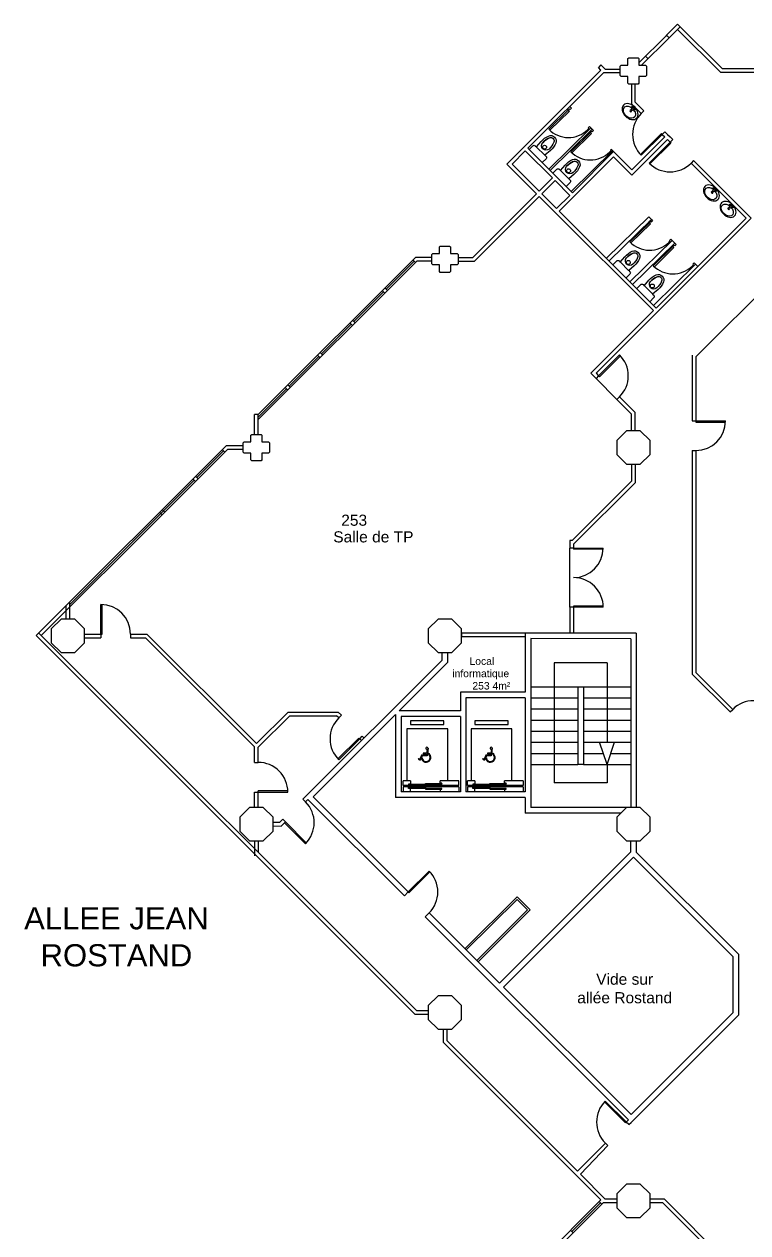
# Model space of a CAD drawing. Header units: metres. Extents: x 492 to 631, y -916 to -790.
# Drawn here: x 572.02 to 591.56, y -858.02 to -825.36 of the extents above; entities that cross this region are included whole.
import ezdxf

# ---------------------------------------------------------------- set-up
doc = ezdxf.new("R2010")
doc.units = ezdxf.units.M
doc.linetypes.add('CONTINU', pattern=[0])
for name, color, linetype in [('_numérotation salles', 8, 'Continuous'), ('Désignation', 8, 'CONTINU'), ('GEX_VOL_Archi', 8, 'Continuous')]:
    doc.layers.add(name, color=color, linetype=linetype)
doc.styles.add('G100TXT-droit', font='swissl.ttf', dxfattribs={"height": 0.2})
doc.styles.get("Standard").update_dxf_attribs({"font": 'swissl.ttf'})

msp = doc.modelspace()

# ---------------------------------------------------------------- linework, layer by layer
at = {"layer": 'GEX_VOL_Archi', "color": 7}
for p, q in [((589.36, -825.655), (589.658, -825.356)), ((589.431, -825.725), (589.729, -825.427)), ((589.658, -825.356), (590.869, -826.566)), ((588.617, -826.398), (589.339, -825.676)), ((588.688, -826.468), (589.431, -825.725)), ((589.36, -825.655), (589.339, -825.676)), ((589.36, -825.655), (589.431, -825.725)), ((589.658, -825.497), (590.828, -826.666)), ((588.794, -826.22), (588.865, -826.291)), ((587.59, -826.597), (585.05, -829.137)), ((587.661, -826.668), (585.618, -828.71)), ((587.59, -826.456), (587.52, -826.527)), ((587.59, -826.597), (587.52, -826.527)), ((587.702, -826.568), (587.59, -826.456)), ((588.112, -826.668), (587.661, -826.668)), ((587.702, -826.568), (588.112, -826.568)), ((596.246, -826.666), (590.828, -826.666)), ((596.011, -826.566), (590.869, -826.566)), ((588.417, -826.973), (588.417, -827.506)), ((588.517, -827.465), (588.517, -826.973)), ((586.181, -828.198), (586.709, -827.679)), ((586.737, -827.708), (586.21, -828.225)), ((586.709, -827.679), (586.68, -827.649)), ((586.745, -827.644), (586.709, -827.679)), ((586.709, -827.679), (586.737, -827.708)), ((586.759, -827.659), (586.745, -827.644)), ((586.75, -827.578), (586.795, -827.624)), ((586.795, -827.624), (586.759, -827.659)), ((588.428, -827.638), (588.383, -827.592)), ((588.459, -827.607), (588.405, -827.661)), ((588.417, -827.506), (588.679, -827.769)), ((588.417, -827.591), (588.434, -827.573)), ((588.446, -827.62), (588.417, -827.591)), ((588.434, -827.573), (588.521, -827.66)), ((588.487, -827.635), (588.434, -827.689)), ((588.503, -827.712), (588.457, -827.666)), ((588.487, -827.635), (588.459, -827.607)), ((588.504, -827.677), (588.475, -827.648)), ((588.521, -827.66), (588.504, -827.677)), ((588.517, -827.465), (588.75, -827.698)), ((588.75, -827.698), (588.679, -827.769)), ((586.183, -829.275), (587.321, -828.158)), ((586.218, -829.311), (587.356, -828.194)), ((586.777, -828.804), (587.305, -828.286)), ((587.333, -828.314), (586.806, -828.832)), ((587.263, -828.173), (587.228, -828.208)), ((587.228, -828.208), (587.249, -828.229)), ((587.285, -828.123), (587.249, -828.158)), ((587.249, -828.158), (587.263, -828.173)), ((587.32, -828.159), (587.249, -828.229)), ((587.284, -828.264), (587.356, -828.194)), ((587.305, -828.286), (587.284, -828.264)), ((587.285, -828.123), (587.32, -828.159)), ((587.285, -828.123), (587.32, -828.159)), ((587.285, -828.124), (587.356, -828.194)), ((587.341, -828.251), (587.305, -828.286)), ((587.305, -828.286), (587.333, -828.314)), ((587.355, -828.265), (587.341, -828.251)), ((587.391, -828.23), (587.355, -828.265)), ((587.356, -828.194), (587.391, -828.23)), ((589.224, -828.313), (588.658, -828.879)), ((589.245, -828.335), (588.679, -828.9)), ((589.245, -828.335), (589.224, -828.313)), ((589.315, -828.264), (589.245, -828.335)), ((589.245, -828.335), (589.315, -828.405)), ((589.386, -828.335), (589.315, -828.264)), ((589.386, -828.335), (589.457, -828.405)), ((586.819, -829.911), (585.618, -828.71)), ((585.853, -828.676), (586.074, -828.895)), ((589.315, -828.405), (588.426, -829.295)), ((589.386, -828.476), (588.426, -829.436)), ((589.457, -828.547), (588.891, -829.112)), ((589.478, -828.568), (588.912, -829.134)), ((589.386, -828.476), (589.457, -828.547)), ((589.457, -828.405), (589.528, -828.476)), ((589.528, -828.476), (589.457, -828.547)), ((589.457, -828.547), (589.478, -828.568)), ((585.548, -828.781), (585.192, -829.137)), ((586.279, -829.513), (585.548, -828.781)), ((587.931, -828.941), (586.463, -830.409)), ((586.783, -829.876), (587.906, -828.775)), ((587.931, -828.799), (586.819, -829.911)), ((587.859, -828.779), (587.823, -828.814)), ((587.823, -828.814), (587.844, -828.835)), ((587.906, -828.775), (587.844, -828.835)), ((587.871, -828.739), (587.845, -828.765)), ((587.845, -828.765), (587.859, -828.779)), ((587.871, -828.739), (588.426, -829.295)), ((587.931, -828.941), (588.426, -829.436)), ((590.093, -829.042), (590.022, -829.112)), ((590.093, -829.042), (591.65, -830.599)), ((585.852, -829.939), (585.05, -829.137)), ((585.192, -829.137), (585.923, -829.869)), ((586.5, -829.315), (586.72, -829.533)), ((590.022, -829.112), (591.509, -830.599)), ((585.923, -829.869), (586.279, -829.513)), ((585.994, -829.939), (586.35, -829.583)), ((586.748, -829.982), (586.35, -829.583)), ((584.132, -831.659), (585.852, -829.939)), ((584.174, -831.759), (585.923, -830.01)), ((585.923, -830.01), (586.322, -830.409)), ((585.994, -829.939), (586.392, -830.338)), ((586.748, -829.982), (586.392, -830.338)), ((590.625, -829.837), (590.579, -829.792)), ((590.656, -829.806), (590.602, -829.86)), ((590.614, -829.79), (590.631, -829.773)), ((590.643, -829.819), (590.614, -829.79)), ((590.684, -829.835), (590.63, -829.889)), ((590.631, -829.773), (590.718, -829.859)), ((590.699, -829.911), (590.653, -829.866)), ((590.684, -829.835), (590.656, -829.806)), ((590.701, -829.876), (590.671, -829.847)), ((590.718, -829.859), (590.701, -829.876)), ((591.072, -830.282), (591.026, -830.236)), ((591.103, -830.251), (591.049, -830.305)), ((591.061, -830.234), (591.078, -830.217)), ((591.09, -830.264), (591.061, -830.234)), ((591.078, -830.217), (591.165, -830.304)), ((591.131, -830.279), (591.078, -830.333)), ((591.146, -830.356), (591.101, -830.31)), ((591.131, -830.279), (591.103, -830.251)), ((591.148, -830.321), (591.119, -830.292)), ((591.165, -830.304), (591.148, -830.321)), ((589.01, -833.097), (586.322, -830.409)), ((589.081, -833.027), (586.463, -830.409)), ((591.65, -830.599), (587.457, -834.791)), ((587.737, -831.683), (588.881, -830.561)), ((587.808, -831.754), (588.951, -830.632)), ((588.88, -830.702), (588.951, -830.632)), ((588.951, -830.632), (588.881, -830.561)), ((588.936, -830.689), (588.901, -830.724)), ((588.95, -830.703), (588.936, -830.689)), ((588.951, -830.632), (588.942, -830.641)), ((588.986, -830.668), (588.95, -830.703)), ((588.951, -830.632), (588.986, -830.668)), ((591.509, -830.599), (589.081, -833.027)), ((588.372, -831.242), (588.901, -830.724)), ((588.929, -830.752), (588.401, -831.27)), ((588.901, -830.724), (588.88, -830.702)), ((588.901, -830.724), (588.929, -830.752)), ((588.373, -832.319), (589.511, -831.203)), ((588.444, -832.39), (589.582, -831.274)), ((589.455, -831.217), (589.419, -831.252)), ((589.419, -831.252), (589.44, -831.273)), ((589.511, -831.203), (589.44, -831.273)), ((589.476, -831.168), (589.441, -831.203)), ((589.441, -831.203), (589.455, -831.217)), ((589.476, -831.168), (589.511, -831.203)), ((589.476, -831.168), (589.511, -831.203)), ((589.511, -831.203), (589.582, -831.274)), ((589.511, -831.344), (589.582, -831.274)), ((589.568, -831.33), (589.532, -831.365)), ((589.582, -831.345), (589.568, -831.33)), ((589.582, -831.274), (589.617, -831.31)), ((589.617, -831.31), (589.582, -831.345)), ((582.581, -831.658), (578.337, -835.902)), ((583.022, -831.658), (582.581, -831.658)), ((583.732, -831.659), (584.132, -831.659)), ((589.004, -831.883), (589.532, -831.365)), ((589.56, -831.394), (589.032, -831.911)), ((589.532, -831.365), (589.511, -831.344)), ((589.532, -831.365), (589.56, -831.394)), ((582.622, -831.758), (578.337, -836.043)), ((581.791, -832.519), (582.545, -831.764)), ((582.51, -831.729), (582.581, -831.8)), ((583.022, -831.758), (582.622, -831.758)), ((583.732, -831.759), (584.174, -831.759)), ((588.115, -831.792), (588.335, -832.01)), ((589.01, -832.956), (590.142, -831.845)), ((590.086, -831.859), (590.05, -831.894)), ((590.05, -831.894), (590.071, -831.915)), ((590.142, -831.845), (590.071, -831.915)), ((590.107, -831.809), (590.072, -831.844)), ((590.072, -831.844), (590.086, -831.859)), ((590.107, -831.809), (590.142, -831.845)), ((590.107, -831.809), (590.142, -831.845)), ((590.142, -831.845), (590.203, -831.905)), ((592.742, -831.758), (590.152, -834.347)), ((580.917, -833.393), (581.72, -832.59)), ((581.755, -832.625), (581.685, -832.554)), ((581.826, -832.554), (581.755, -832.483)), ((588.762, -832.43), (588.982, -832.648)), ((589.01, -833.097), (587.316, -834.791)), ((580.042, -834.267), (580.846, -833.464)), ((580.881, -833.499), (580.81, -833.428)), ((580.952, -833.428), (580.881, -833.358)), ((580.007, -834.232), (580.078, -834.303)), ((579.168, -835.141), (579.972, -834.338)), ((579.936, -834.302), (580.007, -834.373)), ((587.528, -834.862), (588.093, -834.296)), ((587.549, -834.883), (588.115, -834.318)), ((590.052, -834.306), (590.052, -836.078)), ((590.152, -834.347), (590.152, -836.078)), ((587.316, -834.791), (587.457, -834.933)), ((587.457, -834.791), (587.528, -834.862)), ((587.528, -834.862), (587.457, -834.933)), ((588.023, -835.498), (587.457, -834.933)), ((587.528, -834.862), (587.549, -834.883)), ((578.337, -835.973), (579.098, -835.212)), ((579.062, -835.177), (579.133, -835.247)), ((579.133, -835.106), (579.204, -835.177)), ((588.093, -835.428), (588.023, -835.498)), ((588.023, -835.498), (588.417, -835.893)), ((588.093, -835.428), (588.517, -835.852)), ((578.237, -836.443), (578.237, -835.902)), ((578.337, -835.902), (578.237, -835.902)), ((578.337, -836.443), (578.337, -835.902)), ((588.417, -836.351), (588.417, -835.893)), ((588.517, -836.351), (588.517, -835.852)), ((590.052, -836.078), (590.152, -836.078)), ((590.152, -836.078), (590.952, -836.078)), ((590.152, -836.078), (590.152, -836.108)), ((590.152, -836.108), (590.952, -836.108)), ((577.468, -836.748), (572.337, -841.879)), ((575.743, -838.615), (577.51, -836.848)), ((576.679, -837.607), (577.399, -836.888)), ((577.434, -836.923), (577.364, -836.852)), ((577.932, -836.748), (577.468, -836.748)), ((577.932, -836.848), (577.51, -836.848)), ((590.052, -836.878), (590.051, -842.919)), ((590.052, -836.878), (590.152, -836.878)), ((590.152, -836.878), (590.151, -842.878)), ((588.417, -837.248), (588.417, -837.708)), ((588.517, -837.248), (588.517, -837.75)), ((573.247, -841.04), (576.609, -837.678)), ((576.644, -837.713), (576.573, -837.643)), ((576.715, -837.643), (576.644, -837.572)), ((586.811, -839.314), (588.417, -837.708)), ((586.852, -839.414), (588.517, -837.75)), ((575.813, -838.544), (575.743, -838.473)), ((575.813, -838.544), (572.478, -841.879)), ((575.743, -838.615), (575.672, -838.544)), ((586.811, -839.314), (586.752, -839.314)), ((586.752, -839.314), (586.752, -839.514)), ((586.852, -839.414), (586.852, -839.514)), ((586.852, -839.514), (586.752, -839.514)), ((586.752, -841.114), (586.752, -839.514)), ((586.852, -839.514), (586.852, -839.544)), ((586.852, -839.514), (587.652, -839.514)), ((587.652, -839.544), (586.852, -839.544)), ((573.147, -841.438), (573.147, -841.069)), ((573.247, -841.438), (573.247, -840.969)), ((574.088, -841.838), (574.088, -841.038)), ((574.118, -841.838), (574.118, -841.038)), ((586.852, -841.114), (586.752, -841.114)), ((586.752, -841.114), (586.752, -841.814)), ((587.652, -841.084), (586.852, -841.084)), ((586.852, -841.084), (586.852, -841.114)), ((586.852, -841.114), (586.852, -841.814)), ((587.652, -841.114), (586.852, -841.114)), ((572.337, -841.879), (578.237, -847.78)), ((572.407, -841.809), (582.617, -852.018)), ((573.647, -841.838), (574.088, -841.838)), ((573.647, -841.938), (574.088, -841.938)), ((574.088, -841.838), (574.088, -841.938)), ((574.088, -841.838), (574.118, -841.838)), ((574.888, -841.838), (574.888, -841.938)), ((574.888, -841.838), (575.33, -841.838)), ((574.888, -841.938), (575.288, -841.938)), ((578.237, -844.887), (575.288, -841.938)), ((578.292, -844.8), (575.33, -841.838)), ((585.543, -841.813), (583.827, -841.813)), ((583.827, -841.813), (583.827, -841.913)), ((585.543, -841.913), (583.827, -841.913)), ((585.543, -841.813), (585.543, -843.413)), ((588.543, -841.814), (585.543, -841.813)), ((585.693, -841.963), (585.693, -846.53)), ((588.393, -841.964), (585.693, -841.963)), ((588.393, -841.964), (588.393, -846.53)), ((588.543, -841.814), (588.543, -846.528)), ((583.302, -842.541), (583.302, -842.338)), ((583.452, -842.603), (583.452, -842.338)), ((579.542, -846.302), (583.302, -842.541)), ((582.142, -843.913), (583.452, -842.603)), ((586.331, -842.614), (586.33, -845.864)), ((587.756, -842.614), (586.331, -842.614)), ((587.756, -842.614), (587.755, -844.764)), ((591.077, -843.945), (590.051, -842.919)), ((591.148, -843.875), (590.151, -842.878)), ((583.793, -843.413), (583.793, -843.913)), ((585.543, -843.413), (583.793, -843.413)), ((585.693, -843.263), (586.968, -843.264)), ((586.968, -843.264), (586.968, -845.364)), ((586.968, -843.264), (587.118, -843.264)), ((587.118, -843.264), (587.118, -845.364)), ((587.118, -843.264), (588.393, -843.264)), ((583.943, -843.563), (583.943, -846.102)), ((585.543, -843.563), (583.943, -843.563)), ((585.543, -843.563), (585.543, -846.102)), ((585.693, -843.563), (586.968, -843.564)), ((587.118, -843.564), (588.393, -843.564)), ((578.292, -844.8), (579.145, -843.947)), ((578.337, -844.896), (579.187, -844.047)), ((579.145, -843.947), (580.493, -843.947)), ((579.187, -844.047), (580.452, -844.047)), ((579.815, -846.24), (582.043, -844.012)), ((580.51, -844.105), (580.452, -844.047)), ((580.58, -844.034), (580.493, -843.947)), ((580.51, -844.105), (580.58, -844.034)), ((582.043, -844.012), (582.043, -846.252)), ((583.793, -843.913), (582.142, -843.913)), ((583.793, -844.063), (582.193, -844.063)), ((582.193, -844.063), (582.193, -846.102)), ((583.793, -844.063), (583.793, -846.102)), ((585.693, -843.863), (586.968, -843.864)), ((587.118, -843.864), (588.393, -843.864)), ((591.077, -843.945), (591.148, -843.875)), ((583.451, -844.402), (582.351, -844.402)), ((582.351, -844.402), (582.351, -845.802)), ((583.351, -844.181), (582.451, -844.181)), ((582.451, -844.281), (583.351, -844.281)), ((583.451, -845.802), (583.451, -844.402)), ((585.186, -844.402), (584.086, -844.402)), ((584.086, -844.402), (584.086, -845.802)), ((585.086, -844.181), (584.186, -844.181)), ((584.186, -844.281), (585.086, -844.281)), ((585.186, -845.802), (585.186, -844.402)), ((585.693, -844.163), (586.968, -844.164)), ((587.118, -844.164), (588.393, -844.164)), ((581.054, -844.649), (580.489, -845.214)), ((581.075, -844.67), (580.509, -845.236)), ((581.054, -844.649), (581.075, -844.67)), ((581.075, -844.67), (581.146, -844.6)), ((581.075, -844.67), (581.124, -844.719)), ((581.146, -844.6), (581.195, -844.649)), ((585.693, -844.463), (586.968, -844.464)), ((587.118, -844.464), (588.393, -844.464)), ((578.237, -845.308), (578.237, -844.887)), ((578.337, -845.308), (578.337, -844.896)), ((582.792, -845.055), (582.792, -845.075)), ((582.883, -845.055), (582.792, -845.055)), ((582.895, -844.957), (582.883, -845.055)), ((582.92, -844.927), (582.893, -845.132)), ((582.922, -845.059), (582.92, -845.08)), ((584.528, -845.055), (584.528, -845.075)), ((584.618, -845.055), (584.528, -845.055)), ((584.631, -844.957), (584.618, -845.055)), ((584.655, -844.927), (584.628, -845.132)), ((584.658, -845.059), (584.655, -845.08)), ((585.693, -844.763), (586.968, -844.764)), ((587.118, -844.764), (588.393, -844.764)), ((587.755, -845.364), (587.555, -844.764)), ((587.755, -845.364), (587.956, -844.764)), ((578.237, -845.308), (578.337, -845.308)), ((582.661, -845.205), (582.652, -845.223)), ((582.652, -845.223), (582.706, -845.249)), ((582.661, -845.205), (582.697, -845.222)), ((582.748, -845.112), (582.697, -845.222)), ((582.761, -845.132), (582.706, -845.249)), ((582.76, -845.181), (582.745, -845.213)), ((582.875, -845.112), (582.748, -845.112)), ((582.893, -845.132), (582.761, -845.132)), ((582.88, -845.075), (582.792, -845.075)), ((582.88, -845.075), (582.875, -845.112)), ((584.396, -845.205), (584.387, -845.223)), ((584.387, -845.223), (584.442, -845.249)), ((584.396, -845.205), (584.432, -845.222)), ((584.484, -845.112), (584.432, -845.222)), ((584.496, -845.132), (584.442, -845.249)), ((584.495, -845.181), (584.481, -845.213)), ((584.61, -845.112), (584.484, -845.112)), ((584.628, -845.132), (584.496, -845.132)), ((584.615, -845.075), (584.528, -845.075)), ((584.615, -845.075), (584.61, -845.112)), ((585.693, -845.063), (586.968, -845.064)), ((585.693, -845.363), (586.968, -845.364)), ((587.118, -845.364), (586.968, -845.364)), ((587.118, -845.064), (587.65, -845.064)), ((587.118, -845.364), (588.393, -845.364)), ((587.755, -845.364), (587.755, -845.864)), ((587.861, -845.064), (588.393, -845.064)), ((582.251, -845.932), (582.251, -845.802)), ((582.447, -845.802), (582.251, -845.802)), ((583.751, -845.932), (582.251, -845.932)), ((583.751, -845.972), (582.251, -845.972)), ((582.251, -845.972), (582.251, -846.102)), ((583.751, -845.802), (583.252, -845.802)), ((583.751, -845.932), (583.751, -845.802)), ((583.751, -845.972), (583.751, -846.102)), ((583.986, -845.932), (583.986, -845.802)), ((584.183, -845.802), (583.986, -845.802)), ((585.486, -845.932), (583.986, -845.932)), ((585.486, -845.972), (583.986, -845.972)), ((583.986, -845.972), (583.986, -846.102)), ((585.486, -845.802), (584.988, -845.802)), ((585.486, -845.802), (585.486, -845.932)), ((585.486, -845.972), (585.486, -846.102)), ((587.755, -845.864), (586.33, -845.864)), ((578.237, -846.528), (578.237, -846.108)), ((578.237, -846.108), (578.337, -846.108)), ((579.137, -846.078), (578.337, -846.078)), ((578.337, -846.108), (578.337, -846.078)), ((578.337, -846.528), (578.337, -846.108)), ((578.337, -846.108), (579.137, -846.108)), ((579.612, -846.372), (579.542, -846.302)), ((579.612, -846.372), (579.674, -846.311)), ((579.674, -846.311), (582.281, -848.917)), ((579.815, -846.24), (582.385, -848.809)), ((585.543, -846.252), (582.043, -846.252)), ((582.447, -846.102), (582.193, -846.102)), ((583.793, -846.102), (582.193, -846.102)), ((583.793, -846.102), (583.252, -846.102)), ((584.183, -846.102), (583.943, -846.102)), ((585.543, -846.102), (583.943, -846.102)), ((585.543, -846.102), (584.988, -846.102)), ((585.543, -846.252), (585.543, -846.68)), ((588.129, -846.68), (585.543, -846.68)), ((588.281, -846.528), (585.693, -846.53)), ((578.736, -846.926), (578.917, -846.927)), ((578.997, -846.846), (578.917, -846.927)), ((579.047, -846.938), (578.958, -847.027)), ((579.069, -846.918), (578.997, -846.846)), ((579.047, -846.939), (579.069, -846.918)), ((579.047, -846.939), (579.611, -847.506)), ((579.632, -847.485), (579.069, -846.918)), ((578.736, -847.026), (578.958, -847.027)), ((578.237, -847.428), (578.237, -847.833)), ((578.337, -847.428), (578.337, -847.738)), ((588.392, -847.428), (588.392, -847.734)), ((588.542, -847.428), (588.542, -847.734)), ((578.237, -847.78), (582.576, -852.118)), ((588.392, -847.734), (584.851, -851.275)), ((588.467, -847.871), (584.957, -851.381)), ((588.467, -847.871), (591.162, -850.566)), ((588.542, -847.734), (591.312, -850.504)), ((582.385, -848.809), (582.95, -848.243)), ((582.406, -848.83), (582.971, -848.265)), ((582.281, -848.917), (582.385, -848.809)), ((582.385, -848.809), (582.406, -848.83)), ((585.327, -848.939), (583.917, -850.342)), ((585.68, -849.293), (585.327, -848.939)), ((585.327, -849.01), (583.953, -850.377)), ((585.609, -849.293), (584.236, -850.66)), ((585.68, -849.293), (584.271, -850.695)), ((585.609, -849.293), (585.327, -849.01)), ((582.846, -849.483), (582.95, -849.375)), ((582.846, -849.483), (588.331, -854.967)), ((582.95, -849.375), (584.851, -851.275)), ((591.162, -852.068), (591.162, -850.566)), ((591.312, -852.13), (591.312, -850.504)), ((584.957, -851.381), (588.402, -854.826)), ((582.927, -852.118), (582.576, -852.118)), ((582.927, -852.018), (582.617, -852.018)), ((591.159, -852.068), (588.402, -854.826)), ((591.312, -852.13), (588.405, -855.038)), ((583.327, -852.518), (583.327, -852.87)), ((583.427, -852.518), (583.427, -852.828)), ((583.327, -852.87), (587.589, -857.131)), ((583.427, -852.828), (586.956, -856.358)), ((587.683, -854.484), (588.25, -855.047)), ((588.271, -855.026), (587.704, -854.462)), ((588.271, -855.026), (588.25, -855.047)), ((588.272, -855.027), (588.331, -854.967)), ((588.343, -855.097), (588.272, -855.027)), ((588.343, -855.097), (588.402, -855.038)), ((586.956, -856.358), (587.71, -855.596)), ((587.037, -856.438), (587.78, -855.666)), ((587.78, -855.666), (587.71, -855.596)), ((587.037, -856.438), (587.707, -857.108)), ((583.327, -861.393), (587.589, -857.131)), ((588.017, -857.108), (587.707, -857.108)), ((588.921, -857.103), (589.295, -857.103)), ((591.309, -859.119), (589.295, -857.103)), ((583.427, -861.434), (587.653, -857.208)), ((586.804, -857.986), (587.576, -857.214)), ((587.541, -857.179), (587.612, -857.25)), ((587.541, -857.179), (587.612, -857.25)), ((588.017, -857.208), (587.653, -857.208)), ((588.919, -857.203), (589.254, -857.203)), ((591.209, -859.16), (589.254, -857.203)), ((586.769, -857.951), (586.84, -858.022))]:
    msp.add_line(p, q, dxfattribs=at)
at = {"layer": 'GEX_VOL_Archi', "color": 7, "ltscale": 2}
msp.add_line((588.951, -830.632), (588.881, -830.561), dxfattribs=at)
at = {"layer": 'GEX_VOL_Archi', "color": 7, "flags": 128}
for points in [[(588.137, -826.468), (588.317, -826.468), (588.317, -826.288), (588.342, -826.263), (588.592, -826.263), (588.617, -826.288), (588.617, -826.468), (588.797, -826.468), (588.822, -826.493), (588.822, -826.743), (588.797, -826.768), (588.617, -826.768), (588.617, -826.948), (588.592, -826.973), (588.342, -826.973), (588.317, -826.948), (588.317, -826.768), (588.137, -826.768), (588.112, -826.743), (588.112, -826.493)], [(583.047, -831.558), (583.227, -831.558), (583.227, -831.378), (583.252, -831.353), (583.502, -831.353), (583.527, -831.378), (583.527, -831.558), (583.707, -831.558), (583.732, -831.583), (583.732, -831.833), (583.707, -831.858), (583.527, -831.858), (583.527, -832.038), (583.502, -832.063), (583.252, -832.063), (583.227, -832.038), (583.227, -831.858), (583.047, -831.858), (583.022, -831.833), (583.022, -831.583)], [(577.957, -836.648), (578.137, -836.648), (578.137, -836.468), (578.162, -836.443), (578.412, -836.443), (578.437, -836.468), (578.437, -836.648), (578.617, -836.648), (578.642, -836.673), (578.642, -836.923), (578.617, -836.948), (578.437, -836.948), (578.437, -837.128), (578.412, -837.153), (578.162, -837.153), (578.137, -837.128), (578.137, -836.948), (577.957, -836.948), (577.932, -836.923), (577.932, -836.673)], [(588.917, -836.612), (588.653, -836.348), (588.281, -836.348), (588.017, -836.612), (588.017, -836.985), (588.281, -837.248), (588.653, -837.248), (588.917, -836.985)], [(573.647, -841.702), (573.383, -841.438), (573.011, -841.438), (572.747, -841.702), (572.747, -842.075), (573.011, -842.338), (573.383, -842.338), (573.647, -842.075)], [(583.827, -841.702), (583.563, -841.438), (583.191, -841.438), (582.927, -841.702), (582.927, -842.075), (583.191, -842.338), (583.563, -842.338), (583.827, -842.075)], [(578.737, -846.792), (578.473, -846.528), (578.101, -846.528), (577.837, -846.792), (577.837, -847.165), (578.101, -847.428), (578.473, -847.428), (578.737, -847.165)], [(588.917, -846.792), (588.653, -846.528), (588.281, -846.528), (588.017, -846.792), (588.017, -847.165), (588.281, -847.428), (588.653, -847.428), (588.917, -847.165)], [(583.827, -851.882), (583.563, -851.618), (583.191, -851.618), (582.927, -851.882), (582.927, -852.255), (583.191, -852.518), (583.563, -852.518), (583.827, -852.255)], [(588.917, -856.972), (588.653, -856.708), (588.281, -856.708), (588.017, -856.972), (588.017, -857.345), (588.281, -857.608), (588.653, -857.608), (588.917, -857.345)]]:
    msp.add_lwpolyline(points, close=True, dxfattribs=at)
at = {"layer": 'GEX_VOL_Archi', "color": 7}
for points in [[(585.652, -828.744), (585.755, -828.641, -0.414305), (585.817, -828.641), (585.85, -828.673), (585.976, -828.524, -0.112694), (586.175, -828.379, -0.675246), (586.369, -828.57, -0.112694), (586.225, -828.771), (586.077, -828.898), (586.11, -828.93, -0.414214), (586.11, -828.993)], [(586.318, -828.549, -0.112694), (586.189, -828.73, -0.936159), (586.017, -828.56, -0.112694), (586.197, -828.429, -0.675246), (586.318, -828.549)], [(586.295, -829.387), (586.402, -829.279, -0.414305), (586.464, -829.279), (586.497, -829.311), (586.623, -829.163, -0.112694), (586.822, -829.017, -0.675246), (587.015, -829.209, -0.112694), (586.871, -829.409), (586.724, -829.537), (586.756, -829.569, -0.414214), (586.757, -829.631)], [(586.965, -829.188, -0.112694), (586.836, -829.368, -0.936159), (586.664, -829.198, -0.112694), (586.844, -829.067, -0.675246), (586.965, -829.188)], [(587.914, -831.86), (588.016, -831.756, -0.414305), (588.079, -831.756), (588.112, -831.788), (588.238, -831.64, -0.112694), (588.437, -831.494, -0.675246), (588.63, -831.686, -0.112694), (588.486, -831.886), (588.339, -832.014), (588.371, -832.046, -0.414214), (588.371, -832.108)], [(588.58, -831.665, -0.112694), (588.45, -831.845, -0.936159), (588.279, -831.675, -0.112694), (588.459, -831.544, -0.675246), (588.58, -831.665)], [(588.556, -832.502), (588.663, -832.395, -0.414305), (588.726, -832.394), (588.758, -832.427), (588.885, -832.278, -0.112694), (589.084, -832.133, -0.675246), (589.277, -832.324, -0.112694), (589.133, -832.525), (588.986, -832.652), (589.018, -832.684, -0.414214), (589.018, -832.747)], [(589.227, -832.303, -0.112694), (589.097, -832.484, -0.936159), (588.926, -832.314, -0.112694), (589.105, -832.182, -0.675246), (589.227, -832.303)]]:
    msp.add_lwpolyline(points, format="xyb", dxfattribs=at)
for points in [[(586.11, -828.993), (586.006, -829.098)], [(586.757, -829.631), (586.648, -829.741)], [(588.371, -832.108), (588.267, -832.213)], [(589.018, -832.747), (588.91, -832.856)], [(582.451, -844.181), (582.451, -844.281)], [(583.351, -844.281), (583.351, -844.181)], [(584.186, -844.181), (584.186, -844.281)], [(585.086, -844.281), (585.086, -844.181)], [(582.447, -845.893), (582.397, -845.893)], [(582.397, -845.893), (582.397, -845.932)], [(582.397, -846.011), (582.397, -845.972)], [(582.447, -846.011), (582.397, -846.011)], [(582.447, -845.802), (582.447, -845.893)], [(582.447, -846.102), (582.447, -846.011)], [(583.252, -845.868), (583.252, -845.802)], [(583.297, -845.868), (583.252, -845.868)], [(583.297, -846.036), (583.252, -846.036)], [(583.252, -846.036), (583.252, -846.102)], [(584.183, -845.893), (584.133, -845.893)], [(584.133, -845.893), (584.133, -845.932)], [(584.133, -846.011), (584.133, -845.972)], [(584.183, -846.011), (584.133, -846.011)], [(584.183, -845.802), (584.183, -845.893)], [(584.183, -846.102), (584.183, -846.011)], [(584.988, -845.868), (584.988, -845.802)], [(585.033, -845.868), (584.988, -845.868)], [(585.033, -846.036), (584.988, -846.036)], [(584.988, -846.036), (584.988, -846.102)]]:
    msp.add_lwpolyline(points, dxfattribs=at)
for points in [[(582.863, -845.922), (582.863, -845.902), (582.407, -845.902), (582.407, -845.922)], [(582.863, -846.002), (582.863, -845.982), (582.407, -845.982), (582.407, -846.002)], [(583.297, -845.874), (583.297, -845.894), (582.852, -845.894), (582.852, -845.874)], [(583.297, -846.03), (583.297, -846.01), (582.852, -846.01), (582.852, -846.03)], [(584.598, -845.922), (584.598, -845.902), (584.142, -845.902), (584.142, -845.922)], [(584.598, -846.002), (584.598, -845.982), (584.142, -845.982), (584.142, -846.002)], [(585.033, -845.874), (585.033, -845.894), (584.588, -845.894), (584.588, -845.874)], [(585.033, -846.03), (585.033, -846.01), (584.588, -846.01), (584.588, -846.03)]]:
    msp.add_lwpolyline(points, close=True, dxfattribs=at)
for centre in [(586.069, -828.679), (586.716, -829.318), (588.33, -831.795), (588.977, -832.433)]:
    msp.add_circle(centre, 0.0521, dxfattribs=at)
for centre, radius, start, end in [((589.245, -828.335), 0.8, 134.9933, 224.9933), ((586.709, -827.679), 0.74, 224.4499, 314.4499), ((586.395, -828.888), 0.5, 113.2871, 139.0061), ((587.305, -828.286), 0.74, 224.4499, 314.4499), ((587.041, -829.526), 0.5, 113.2871, 139.0061), ((589.457, -828.547), 0.8, 224.9933, 314.9933), ((588.901, -830.724), 0.74, 224.4499, 314.4499), ((588.656, -832.003), 0.5, 113.2871, 139.0061), ((589.532, -831.365), 0.74, 224.4499, 314.4499), ((589.303, -832.642), 0.5, 113.2871, 139.0061), ((587.528, -834.862), 0.8, 314.9933, 44.9933), ((590.152, -836.078), 0.8, 269.9933, 359.9933), ((586.852, -839.514), 0.8, 269.9933, 359.9933), ((586.852, -841.114), 0.8, 359.9933, 89.9933), ((574.088, -841.838), 0.8, 0, 90), ((591.713, -844.44), 0.8, 44.9933, 134.9933), ((581.075, -844.67), 0.8, 134.9933, 224.9933), ((582.869, -845.176), 0.129, 196.5135, 65.4648), ((582.889, -844.927), 0.0302, 345.0008, 281.6728), ((584.604, -845.176), 0.129, 196.5135, 65.4648), ((584.625, -844.927), 0.0302, 345.0008, 281.6728), ((578.337, -846.108), 0.8, 359.9933, 89.9933), ((582.869, -845.176), 0.109, 182.6489, 62.2076), ((584.604, -845.176), 0.109, 182.6489, 62.2076), ((579.047, -846.939), 0.8, 314.8379, 44.8379), ((582.385, -848.809), 0.8, 315.0259, 45.0259), ((588.271, -855.026), 0.8, 135.1634, 225.1634)]:
    msp.add_arc(centre, radius, start, end, dxfattribs=at)
at = {"layer": 'GEX_VOL_Archi', "color": 7, "extrusion": (0, 0, -1)}
for centre, major_axis in [((588.377, -827.718), (-0.177, 0.176)), ((588.393, -827.702), (0.0183, -0.0182)), ((590.573, -829.917), (-0.177, 0.176)), ((590.59, -829.901), (0.0183, -0.0182)), ((591.021, -830.362), (-0.177, 0.176)), ((591.037, -830.346), (0.0183, -0.0182))]:
    msp.add_ellipse(centre, major_axis=major_axis, ratio=0.7, dxfattribs=at)
for centre, major_axis, start_param, end_param in [((588.359, -827.736), (0.135, -0.134), 5.174, 10.533963), ((588.426, -827.669), (0.0167, -0.0166), 0.552816, 2.588777), ((590.555, -829.936), (0.135, -0.134), 5.174, 10.533963), ((590.622, -829.868), (0.0167, -0.0166), 0.552816, 2.588777), ((591.002, -830.38), (0.135, -0.134), 5.174, 10.533963), ((591.069, -830.313), (0.0167, -0.0166), 0.552816, 2.588777)]:
    msp.add_ellipse(centre, major_axis=major_axis, ratio=0.7, start_param=start_param, end_param=end_param, dxfattribs=at)

# ---------------------------------------------------------------- texts
at = {"layer": '_numérotation salles', "color": 7, "insert": (580.577, -838.612), "char_height": 0.3, "attachment_point": 1, "style": 'G100TXT-droit'}
msp.add_mtext_dynamic_manual_height_columns('253', width=1.61618, gutter_width=1, heights=[0], dxfattribs=at)
at = {"layer": 'Désignation', "color": 7, "insert": (580.362, -839.062), "char_height": 0.3, "attachment_point": 1, "style": 'G100TXT-droit'}
msp.add_mtext_dynamic_manual_height_columns('Salle de TP     ', width=2.79638, gutter_width=1, heights=[0.353], dxfattribs=at)
at = {"layer": 'GEX_VOL_Archi', "color": 7, "insert": (583.575, -842.471), "char_height": 0.2, "attachment_point": 1, "style": 'G100TXT-droit'}
msp.add_mtext_dynamic_manual_height_columns('      Local informatique    \\P       253 4m²', width=1.7386, gutter_width=1, heights=[0], dxfattribs=at)
at = {"layer": 'GEX_VOL_Archi', "color": 7, "attachment_point": 5}
for s, insert, char_height, width in [('ALLEE JEAN ROSTAND', (574.507, -850.025), 0.6, 8.64977), ('Vide sur \\Pallée Rostand', (588.23, -851.419), 0.3, 9.17418)]:
    msp.add_mtext(s, dxfattribs=dict(at, insert=insert, char_height=char_height, width=width))

doc.saveas('drawing.dxf')
